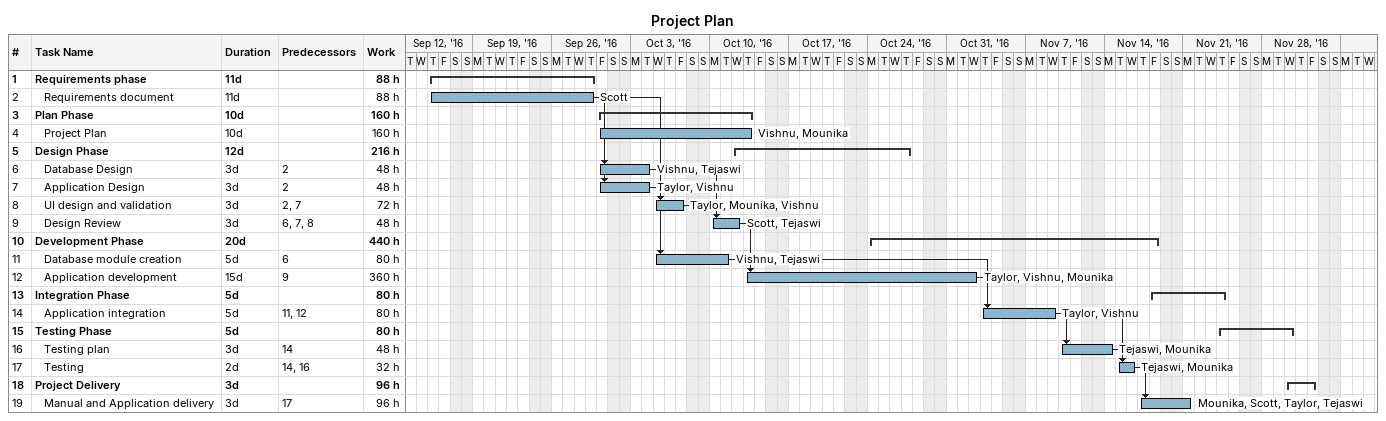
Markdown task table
Project Plan

| ID | Level | Task | Duration | Start | Finish | Predecessors | Resources | Work (h) |
|---|---|---|---|---|---|---|---|---|
| 1 | 1 | **Requirements phase** | 11d | 2016-09-15 | 2016-09-29 |  |  | 88 |
| 2 | 2 | Requirements document | 11d | 2016-09-15 | 2016-09-29 |  | Scott | 88 |
| 3 | 1 | **Plan Phase** | 10d | 2016-09-30 | 2016-10-13 |  |  | 160 |
| 4 | 2 | Project Plan | 10d | 2016-09-30 | 2016-10-13 |  | Vishnu, Mounika | 160 |
| 5 | 1 | **Design Phase** | 12d | 2016-10-12 | 2016-10-27 |  |  | 216 |
| 6 | 2 | Database Design | 3d | 2016-09-30 | 2016-10-04 | 2 | Vishnu, Tejaswi | 48 |
| 7 | 2 | Application Design | 3d | 2016-09-30 | 2016-10-04 | 2 | Taylor, Vishnu | 48 |
| 8 | 2 | UI design and validation | 3d | 2016-10-05 | 2016-10-07 | 2, 7 | Taylor, Mounika, Vishnu | 72 |
| 9 | 2 | Design Review | 3d | 2016-10-10 | 2016-10-12 | 6, 7, 8 | Scott, Tejaswi | 48 |
| 10 | 1 | **Development Phase** | 20d | 2016-10-24 | 2016-11-18 |  |  | 440 |
| 11 | 2 | Database module creation | 5d | 2016-10-05 | 2016-10-11 | 6 | Vishnu, Tejaswi | 80 |
| 12 | 2 | Application development | 15d | 2016-10-13 | 2016-11-02 | 9 | Taylor, Vishnu, Mounika | 360 |
| 13 | 1 | **Integration Phase** | 5d | 2016-11-18 | 2016-11-24 |  |  | 80 |
| 14 | 2 | Application integration | 5d | 2016-11-03 | 2016-11-09 | 11, 12 | Taylor, Vishnu | 80 |
| 15 | 1 | **Testing Phase** | 5d | 2016-11-24 | 2016-11-30 |  |  | 80 |
| 16 | 2 | Testing plan | 3d | 2016-11-10 | 2016-11-14 | 14 | Tejaswi, Mounika | 48 |
| 17 | 2 | Testing | 2d | 2016-11-15 | 2016-11-16 | 14, 16 | Tejaswi, Mounika | 32 |
| 18 | 1 | **Project Delivery** | 3d | 2016-11-30 | 2016-12-02 |  |  | 96 |
| 19 | 2 | Manual and Application delivery | 3d | 2016-11-17 | 2016-11-21 | 17 | Mounika, Scott, Taylor, Tejaswi | 96 |
